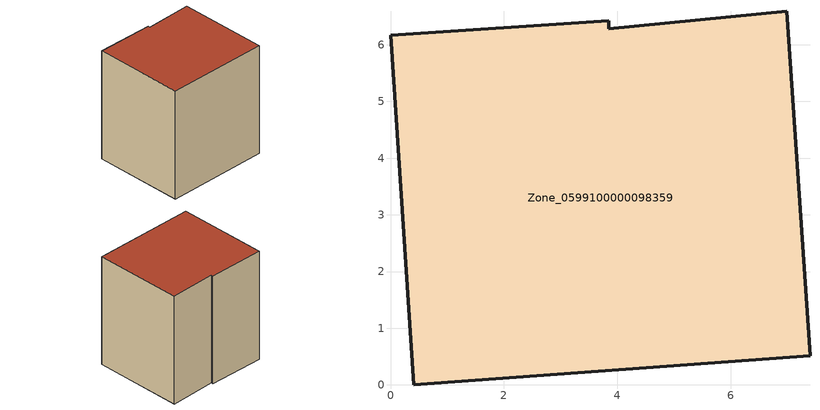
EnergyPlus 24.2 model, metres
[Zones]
Zone_0599100000098359
 floor ground (C_G): 6.99,6.59 7.4,0.51 0.41,0 0,6.17 3.85,6.42 3.85,6.28 z0
 wall outside (C_F): 0.41,0 7.4,0.51 6.99,6.59 3.85,6.28 3.85,6.42 0,6.17 0.41,0 z0:7.57
 roof outside (C_R): 7.4,0.51 6.99,6.59 3.85,6.28 3.85,6.42 0,6.17 0.41,0 z7.57
[BUILDING]
Pand.0599100000098359: North Axis=0; Terrain=City; Loads Convergence Tolerance Value=0.04; Temperature Convergence Tolerance Value=0.4; Solar Distribution=FullExterior; Maximum Number of Warmup Days=25; Minimum Number of Warmup Days=1
[Site:Location]
Rotterdam.The.Hague.AP_ZH_NLD Design_Conditions: Latitude=51.96; Longitude=4.45; Time Zone=1; Elevation=-4.5
[SITE:GROUNDTEMPERATURE:BUILDINGSURFACE]
18, 18, 18, 18, 18, 18, 18, 18, 18, 18, 18, 18
[MATERIAL] Thermal Absorptance=0.9; Solar Absorptance=0.7; Visible Absorptance=0.7
Name | Roughness | Thickness | Conductivity | Density | Specific Heat
G.TC.1946 | MediumSmooth | 0.15 | 1 | 540 | 1210
F.TC.1946 | Rough | 0.3 | 0.857143 | 1920 | 840
R.TC.1946 | MediumRough | 0.2 | 0.909091 | 1500 | 1000
[CONSTRUCTION]
C_G: G.TC.1946
C_F: F.TC.1946
C_R: R.TC.1946
[ZONE]
Zone_0599100000098359: Type=1; Multiplier=1; Ceiling Height=Autocalculate; Volume=Autocalculate; Floor Area=autocalculate; Part of Total Floor Area=Yes
[ZONEINFILTRATION:DESIGNFLOWRATE]
Infil_Zone_0599100000098359: Zone or ZoneList or Space or SpaceList=Zone_0599100000098359; Schedule=AlwaysOn; Design Flow Rate Calculation Method=Flow/Area; Flow Rate per Floor Area=0.003; Constant Term Coefficient=1; Temperature Term Coefficient=0; Velocity Term Coefficient=0; Velocity Squared Term Coefficient=0
[HVACTEMPLATE:ZONE:IDEALLOADSAIRSYSTEM]
Zone_0599100000098359: Maximum Heating Supply Air Temperature=50; Minimum Cooling Supply Air Temperature=13; Maximum Heating Supply Air Humidity Ratio=0.0156; Minimum Cooling Supply Air Humidity Ratio=0.0077; Heating Limit=NoLimit; Cooling Limit=NoLimit; Dehumidification Control Type=ConstantSensibleHeatRatio; Cooling Sensible Heat Ratio=0.7; Dehumidification Setpoint=60; Humidification Control Type=None; Humidification Setpoint=30; Outdoor Air Method=None; Outdoor Air Flow Rate per Person=0.00944; Outdoor Air Flow Rate per Zone Floor Area=0; Outdoor Air Flow Rate per Zone=0; Demand Controlled Ventilation Type=None; Outdoor Air Economizer Type=NoEconomizer; Heat Recovery Type=None; Sensible Heat Recovery Effectiveness=0.7; Latent Heat Recovery Effectiveness=0.65
[ZONECONTROL:THERMOSTAT]
ThermostatControl_Zone_0599100000098359: Zone or ZoneList=Zone_0599100000098359; Control Type Schedule=DualSetpointControlType; Control 1=Thermostat_Zone_0599100000098359; Temperature Difference Between Cutout And Setpoint=0
[THERMOSTATSETPOINT:DUALSETPOINT]
Thermostat_Zone_0599100000098359: Heating Setpoint Temperature Schedule=HeatingSetpoint_Zone_0599100000098359; Cooling Setpoint Temperature Schedule=CoolingSetpoint_Zone_0599100000098359
[SCHEDULE:COMPACT]
HeatingSetpoint_Zone_0599100000098359: Through: 12/31, For: AllDays, Until: 24:00, 21
CoolingSetpoint_Zone_0599100000098359: Through: 12/31, For: AllDays, Until: 24:00, 24
DualSetpointControlType: Through: 12/31, For: AllDays, Until: 24:00, 4
AlwaysOn: Through: 12/31, For: AllDays, Until: 24:00, 1
